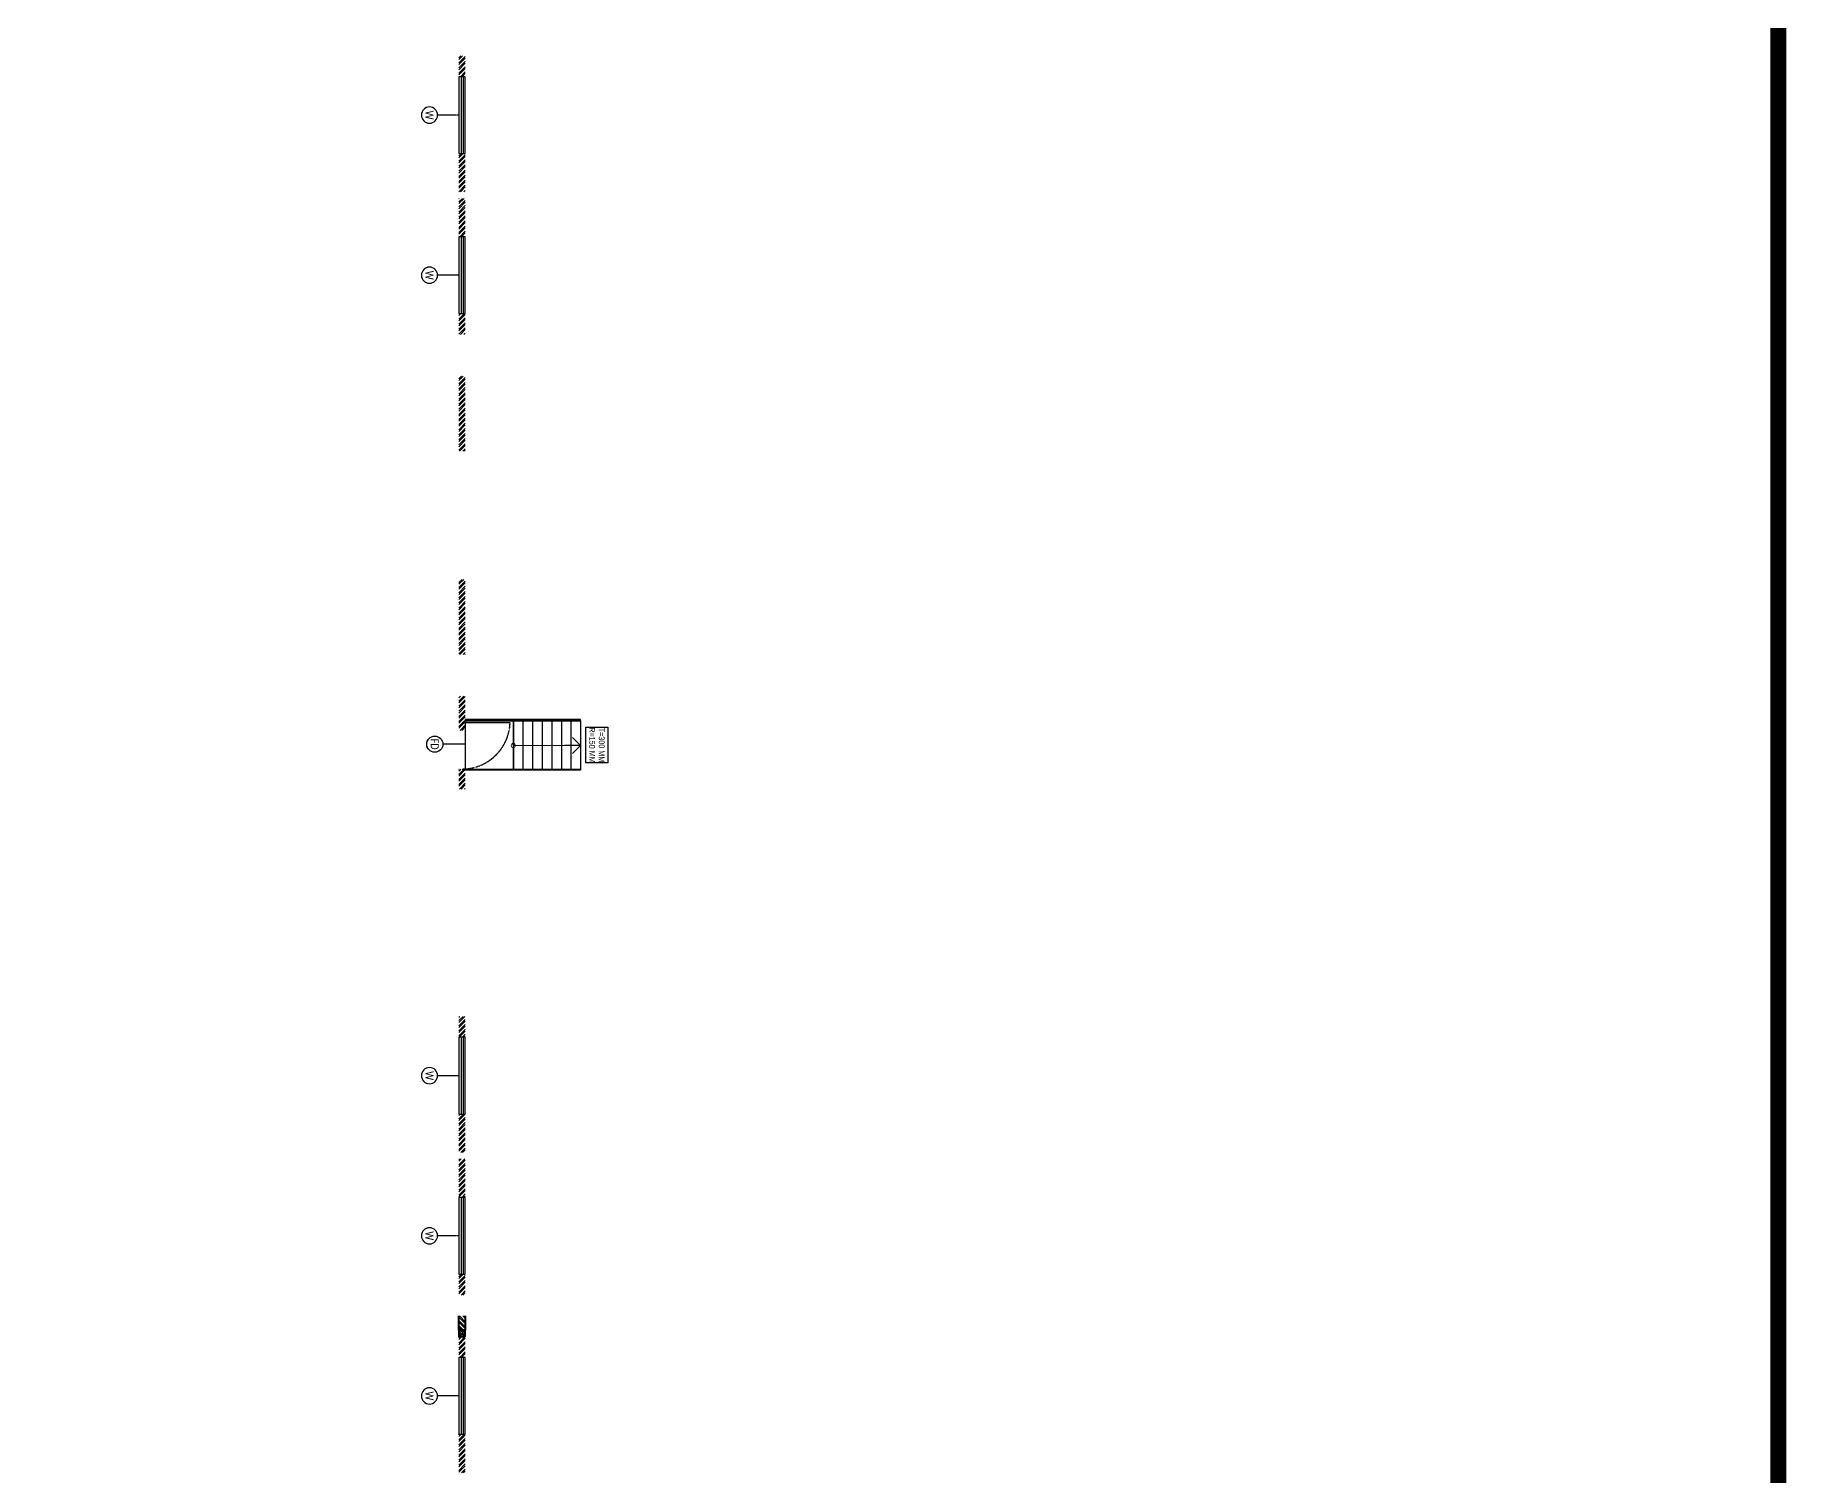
# Model space of a CAD drawing. Header units: feet. Extents: x -99009 to 3252343, y -11094690 to 9035152.
# Drawn here: x 1646368 to 1701088, y -1120466 to -1075466 of the extents above; entities that cross this region are included whole.
import ezdxf

# ---------------------------------------------------------------- set-up
doc = ezdxf.new("R2010")
doc.units = ezdxf.units.FT
doc.linetypes.add('HIDDEN', pattern=[0.375, 0.25, -0.125])
doc.linetypes.add('HIDDEN2', pattern=[0.1875, 0.125, -0.0625])
for name, color, linetype in [('DOOR', 5, 'Continuous'), ('HATCH', 252, 'Continuous'), ('TEXT DETAILS', 190, 'Continuous'), ('WINDOW', 5, 'Continuous')]:
    doc.layers.add(name, color=color, linetype=linetype)
for name, color, linetype, lineweight in [('ELEVATION', 2, 'Continuous', 25), ('ELEVATION 1', 254, 'Continuous', 15), ('NAMEPLATE-LINE', 1, 'Continuous', 0), ('PLOT', 1, 'Continuous', 15), ('RCC', 3, 'Continuous', 40), ('ROAD', 134, 'Continuous', 0), ('WALL', 10, 'Continuous', 40)]:
    doc.layers.add(name, color=color, linetype=linetype, lineweight=lineweight)
doc.layers.add('HATCH WALL', color=7, linetype='Continuous', true_color=0x7d7d7d)
doc.styles.add('ARIAL NARROW', font='ARIALN.TTF')
doc.styles.add('CALIBRI', font='calibri.ttf', dxfattribs={"width": 0.8})
doc.dimstyles.new('MERAKI 100', dxfattribs={"dimtxt": 1250, "dimasz": 500, "dimexe": 150, "dimexo": 0, "dimgap": 0, "dimtad": 0, "dimdec": 0, "dimzin": 0, "dimdsep": 46, "dimtxsty": 'CALIBRI', "dimblk": 'OPEN90', "dimcen": 0, "dimclrd": 8, "dimclre": 8, "dimclrt": 256, "dimadec": 0, "dimazin": 0, "dimtfac": 1, "dimtdec": 0, "dimtix": 1, "dimtofl": 0, "dimtmove": 0, "dimatfit": 0, "dimldrblk": 'OPEN90', "dimfxl": 1, "dimtolj": 1, "dimtzin": 0, "dimlwd": -1, "dimlwe": -1, "dimarcsym": 1})
pattern_1 = [(45, (2027565.61, -1110943.71), (-79.549513, 79.549513), []), (45, (2027618.64, -1110943.71), (-79.549513, 79.549513), [])]
pattern_2 = [(45, (1408391.18, -1049448.1), (-79.549513, 79.549513), []), (45, (1408444.21, -1049448.1), (-79.549513, 79.549513), [])]
pattern_3 = [(45, (2027565.61, -1110943.71), (-79.549513, 79.549513), []), (45, (2027618.64, -1110943.71), (-79.549513, 79.549513), [])]
pattern_4 = [(45, (2027565.61, -1110943.71), (-79.549513, 79.549513), []), (45, (2027618.64, -1110943.71), (-79.549513, 79.549513), [])]
pattern_5 = [(45, (2027564.97, -1110943.71), (-79.549513, 79.549513), []), (45, (2027618, -1110943.71), (-79.549513, 79.549513), [])]
pattern_6 = [(45, (1408390.54, -1049448.1), (-79.549513, 79.549513), []), (45, (1408443.57, -1049448.1), (-79.549513, 79.549513), [])]
pattern_7 = [(45, (2027564.97, -1110943.71), (-79.549513, 79.549513), []), (45, (2027618, -1110943.71), (-79.549513, 79.549513), [])]
pattern_8 = [(45, (2027564.97, -1110943.71), (-79.549513, 79.549513), []), (45, (2027618, -1110943.71), (-79.549513, 79.549513), [])]

# ---------------------------------------------------------------- blocks, each defined once
blk = doc.blocks.new('W-3')
for p, q in [((1200, 33), (-1200, 33)), ((1200, -33), (-1200, -33))]:
    blk.add_line(p, q)
blk.add_lwpolyline([(-1200, 100), (1200, 100), (1200, -100), (-1200, -100)], close=True)
blk = doc.blocks.new('WS')
at = {"layer": 'TEXT DETAILS', "linetype": 'HIDDEN', "ltscale": 0.5}
blk.add_lwpolyline([(0, 0), (666, 0)], dxfattribs=at)
at = {"layer": 'TEXT DETAILS'}
blk.add_circle((919, 0), 253, dxfattribs=at)
at = {"layer": 'TEXT DETAILS', "insert": (919, 0), "char_height": 250, "width": 261.9, "attachment_point": 5, "rotation": 90, "style": 'CALIBRI'}
blk.add_mtext('W', dxfattribs=at)
blk = doc.blocks.new('_Open90')
at = {"color": 0, "linetype": 'ByBlock', "lineweight": -2}
for p, q in [((0, 0), (-1, 0)), ((-0.5, 0.5), (0, 0)), ((0, 0), (-0.5, -0.5))]:
    blk.add_line(p, q, dxfattribs=at)
blk = doc.blocks.new('FDWEST')
at = {"layer": 'TEXT DETAILS', "linetype": 'HIDDEN', "ltscale": 0.5}
blk.add_lwpolyline([(0, 200), (0, -500)], dxfattribs=at)
at = {"layer": 'TEXT DETAILS'}
blk.add_circle((0, -753), 253, dxfattribs=at)
at = {"layer": 'TEXT DETAILS', "insert": (0, -753), "char_height": 250, "width": 261.9, "attachment_point": 5, "style": 'CALIBRI'}
blk.add_mtext('FD', dxfattribs=at)
blk = doc.blocks.new('DOOR 123')
blk.add_lwpolyline([(-1381, 0), (-1381, 1500, -0.410737)], format="xyb")
at = {"linetype": 'HIDDEN2'}
blk.add_lwpolyline([(-1381, 1499, -0.404482), (69, 0)], format="xyb", dxfattribs=at)
blk = doc.blocks.new('TEXT')
at = {"layer": 'TEXT DETAILS'}
blk.add_lwpolyline([(281123, 137706), (282246, 137706), (282246, 137015), (281123, 137015)], close=True, dxfattribs=at)
at = {"layer": 'TEXT DETAILS', "insert": (281684, 137360), "char_height": 180, "width": 1127.29, "attachment_point": 5, "style": 'ARIAL NARROW'}
blk.add_mtext('T=300 MM\\PR=150 MM', dxfattribs=at)
blk = doc.blocks.new('RCC COLUMN')
at = {"layer": 'ROAD'}
h = blk.add_hatch(dxfattribs=at)
h.set_pattern_fill('AR-CONC', color=252, scale=10)
h.set_pattern_definition([(50, (-23146.816, 205572.735), (71.726018, -6.275213), [7.5, -82.5]), (355, (-23146.82, 205572.735), (-13.875133, 75.219213), [6, -66]), (100.451444, (-23140.84, 205572.21), (57.850885, 68.944), [6.37402, -70.11421]), (46.1842, (-23146.82, 205592.735), (106.724133, -16.551928), [11.25, -123.75]), (96.635635, (-23137.92, 205591.36), (93.466195, 97.41186), [9.561034, -105.171376]), (351.184164, (-23146.82, 205592.73), (93.466195, 97.41186), [9, -99]), (21, (-23136.816, 205587.735), (59.690705, -40.261889), [7.5, -82.5]), (326, (-23136.82, 205587.735), (24.331533, 72.515005), [6, -66]), (71.451445, (-23131.84, 205584.38), (84.022238, 32.253115), [6.37402, -70.11421]), (37.5, (-23146.816, 205572.735), (1.2159855, 33.2893854), [0, -65.2, 0, -67, 0, -66.25]), (7.5, (-23146.816, 205572.735), (26.306954, 39.441171), [0, -38.2, 0, -63.7, 0, -25.25]), (327.5, (-23169.116, 205572.735), (53.3822436, -2.2554872), [0, -25, 0, -78, 0, -103.5]), (317.5, (-23179.116, 205572.735), (58.318617, 10.010498), [0, -32.5, 0, -51.8, 0, -73.5])])
h.paths.add_polyline_path([(-100, -115), (100, -115), (100, 85), (-100, 85)])
at = {"layer": 'RCC'}
blk.add_lwpolyline([(-100, -115), (100, -115), (100, 85), (-100, 85)], close=True, dxfattribs=at)
blk = doc.blocks.new('BRICK HALF')
at = {"layer": 'NAMEPLATE-LINE'}
h = blk.add_hatch(dxfattribs=at)
h.set_pattern_fill('ANSI32', color=252, scale=300)
h.set_pattern_definition([(45, (612044.52, -48177.99), (-79.549513, 79.549513), []), (45, (612097.55, -48177.99), (-79.549513, 79.549513), [])])
h.paths.add_polyline_path([(0, 0), (450, 0), (450, -200), (0, -200)])
at = {"layer": 'WALL'}
blk.add_lwpolyline([(0, 0), (450, 0), (450, -200), (0, -200)], dxfattribs=at)
at = {"rotation": 180}
blk.add_blockref('RCC COLUMN', (550, -115), dxfattribs=at)
blk = doc.blocks.new('SD')
at = {"layer": 'ELEVATION'}
for points in [[(338430, 41255), (338394, 41255), (338394, 44855), (338430, 44855)], [(339930, 43355), (339980, 43355), (339980, 44855), (339930, 44855)], [(339930, 41255), (339980, 41255), (339980, 43355), (339930, 43355)]]:
    blk.add_lwpolyline(points, close=True, dxfattribs=at)
for points in [[(339930, 44855), (338430, 44855)], [(339980, 44855), (339980, 41255)], [(339930, 43355), (338394, 43355)], [(339930, 43055), (338430, 43055)], [(339930, 42755), (338430, 42755)], [(339930, 42455), (338430, 42455)], [(339930, 42155), (338430, 42155)], [(339930, 41855), (338430, 41855)], [(339930, 41555), (338430, 41555)], [(339930, 41255), (338430, 41255)]]:
    blk.add_lwpolyline(points, dxfattribs=at)
at = {"layer": 'ELEVATION 1'}
blk.add_circle((339162, 43355), 67.1, dxfattribs=at)
at = {"rotation": 180}
blk.add_blockref('FDWEST', (339205, 45055), dxfattribs=at)
at = {"layer": 'DOOR', "rotation": 180}
blk.add_blockref('DOOR 123', (338499, 44955), dxfattribs=at)
at = {"layer": 'ELEVATION 1'}
blk.add_leader([(339162, 41255), (339162, 43355)], dimstyle='MERAKI 100', override={"dimtxt": 50, "dimasz": 500, "dimgap": 0, "dimtad": 0}, dxfattribs=at)

msp = doc.modelspace()

# ---------------------------------------------------------------- hatches: boundary and pattern name
at = {"layer": 'HATCH WALL'}
h = msp.add_hatch(dxfattribs=at)
h.set_pattern_fill('ANSI32', color=252, scale=300)
h.set_pattern_definition(pattern_6)
h.paths.add_polyline_path([(1659607.59483, -1076115.92868), (1659807.31683, -1076115.92868), (1659807.31683, -1076766.09856), (1659607.59483, -1076766.09856)])
h = msp.add_hatch(dxfattribs=at)
h.set_pattern_fill('ANSI32', color=252, scale=300)
h.set_pattern_definition(pattern_2)
h.paths.add_polyline_path([(1659608.23325, -1076115.92868), (1659807.95525, -1076115.92868), (1659807.95525, -1076766.09856), (1659608.23325, -1076766.09856)])
h = msp.add_hatch(dxfattribs=at)
h.set_pattern_fill('ANSI32', color=252, scale=300)
h.set_pattern_definition(pattern_7)
h.paths.add_polyline_path([(1659807.54077, -1079166.09856), (1659807.54077, -1080366.09856), (1659607.54077, -1080366.09856), (1659607.54077, -1079166.09856)])
h.paths.add_polyline_path([(1659807.54077, -1081766.09856), (1659807.54077, -1080566.09856), (1659607.54077, -1080566.09856), (1659607.54077, -1081766.09856)])
h = msp.add_hatch(dxfattribs=at)
h.set_pattern_fill('ANSI32', color=252, scale=300)
h.set_pattern_definition(pattern_3)
h.paths.add_polyline_path([(1659808.17919, -1079166.09856), (1659808.17919, -1080366.09856), (1659608.17919, -1080366.09856), (1659608.17919, -1079166.09856)])
h.paths.add_polyline_path([(1659808.17919, -1081766.09856), (1659808.17919, -1080566.09856), (1659608.17919, -1080566.09856), (1659608.17919, -1081766.09856)])
h = msp.add_hatch(dxfattribs=at)
h.set_pattern_fill('ANSI32', color=252, scale=300)
h.set_pattern_definition(pattern_7)
h.paths.add_polyline_path([(1659607.45583, -1084816.07809), (1659807.54077, -1084816.07809), (1659807.54077, -1084166.07809), (1659607.45583, -1084166.07809)])
h = msp.add_hatch(dxfattribs=at)
h.set_pattern_fill('ANSI32', color=252, scale=300)
h.set_pattern_definition(pattern_3)
h.paths.add_polyline_path([(1659608.09425, -1084816.07809), (1659808.17919, -1084816.07809), (1659808.17919, -1084166.07809), (1659608.09425, -1084166.07809)])
h = msp.add_hatch(dxfattribs=at)
h.set_pattern_fill('ANSI32', color=252, scale=300)
h.set_pattern_definition(pattern_6)
h.paths.add_polyline_path([(1659807.54077, -1094816.09856), (1659807.54077, -1092466.09856), (1659607.54077, -1092466.09856), (1659607.54077, -1094816.09856)])
h.paths.add_polyline_path([(1659807.54077, -1086115.90821), (1659807.54077, -1088466.09856), (1659607.54077, -1088466.09856), (1659607.54077, -1086115.90821)])
h = msp.add_hatch(dxfattribs=at)
h.set_pattern_fill('ANSI32', color=252, scale=300)
h.set_pattern_definition(pattern_2)
h.paths.add_polyline_path([(1659808.17919, -1094816.09856), (1659808.17919, -1092466.09856), (1659608.17919, -1092466.09856), (1659608.17919, -1094816.09856)])
h.paths.add_polyline_path([(1659808.17919, -1086115.90821), (1659808.17919, -1088466.09856), (1659608.17919, -1088466.09856), (1659608.17919, -1086115.90821)])
h = msp.add_hatch(dxfattribs=at)
h.set_pattern_fill('ANSI32', color=252, scale=300)
h.set_pattern_definition(pattern_7)
h.paths.add_polyline_path([(1659807.45583, -1097188.09856), (1659607.45583, -1097188.09856), (1659607.45583, -1096115.92868), (1659807.45583, -1096115.92868)])
h = msp.add_hatch(dxfattribs=at)
h.set_pattern_fill('ANSI32', color=252, scale=300)
h.set_pattern_definition(pattern_3)
h.paths.add_polyline_path([(1659808.09425, -1097188.09856), (1659608.09425, -1097188.09856), (1659608.09425, -1096115.92868), (1659808.09425, -1096115.92868)])
h = msp.add_hatch(dxfattribs=at)
h.set_pattern_fill('ANSI32', color=252, scale=300)
h.set_pattern_definition([(45, (2027564.97, -1113071.71), (-79.549513, 79.549513), []), (45, (2027618, -1113071.71), (-79.549513, 79.549513), [])])
h.paths.add_polyline_path([(1659807.45583, -1099016.09856), (1659607.45583, -1099016.09856), (1659607.5245, -1098388.33855), (1659807.5245, -1098388.33855)])
h = msp.add_hatch(dxfattribs=at)
h.set_pattern_fill('ANSI32', color=252, scale=300)
h.set_pattern_definition([(45, (2027565.61, -1113071.71), (-79.549513, 79.549513), []), (45, (2027618.64, -1113071.71), (-79.549513, 79.549513), [])])
h.paths.add_polyline_path([(1659808.09425, -1099016.09856), (1659608.09425, -1099016.09856), (1659608.16293, -1098388.33855), (1659808.16293, -1098388.33855)])
h = msp.add_hatch(dxfattribs=at)
h.set_pattern_fill('ANSI32', color=252, scale=300)
h.set_pattern_definition(pattern_6)
h.paths.add_polyline_path([(1659607.45583, -1106115.90821), (1659807.45583, -1106115.90821), (1659807.45583, -1106766.09856), (1659607.45583, -1106766.09856)])
h = msp.add_hatch(dxfattribs=at)
h.set_pattern_fill('ANSI32', color=252, scale=300)
h.set_pattern_definition(pattern_2)
h.paths.add_polyline_path([(1659608.09425, -1106115.90821), (1659808.09425, -1106115.90821), (1659808.09425, -1106766.09856), (1659608.09425, -1106766.09856)])
h = msp.add_hatch(dxfattribs=at)
h.set_pattern_fill('ANSI32', color=252, scale=300)
h.set_pattern_definition(pattern_5)
h.paths.add_polyline_path([(1659807.54077, -1109166.09856), (1659807.54077, -1110366.09856), (1659607.54077, -1110366.09856), (1659607.54077, -1109166.09856)])
h = msp.add_hatch(dxfattribs=at)
h.set_pattern_fill('ANSI32', color=252, scale=300)
h.set_pattern_definition(pattern_1)
h.paths.add_polyline_path([(1659808.17919, -1109166.09856), (1659808.17919, -1110366.09856), (1659608.17919, -1110366.09856), (1659608.17919, -1109166.09856)])
h = msp.add_hatch(dxfattribs=at)
h.set_pattern_fill('ANSI32', color=252, scale=300)
h.set_pattern_definition(pattern_5)
h.paths.add_polyline_path([(1659807.45583, -1111766.09856), (1659807.54077, -1110566.09856), (1659607.54077, -1110566.09856), (1659607.45583, -1111766.09856)])
h = msp.add_hatch(dxfattribs=at)
h.set_pattern_fill('ANSI32', color=252, scale=300)
h.set_pattern_definition(pattern_1)
h.paths.add_polyline_path([(1659808.09425, -1111766.09856), (1659808.17919, -1110566.09856), (1659608.17919, -1110566.09856), (1659608.09425, -1111766.09856)])
h = msp.add_hatch(dxfattribs=at)
h.set_pattern_fill('ANSI32', color=252, scale=300)
h.set_pattern_definition(pattern_8)
h.paths.add_polyline_path([(1659807.54077, -1114816.09856), (1659807.45583, -1114166.09856), (1659607.45583, -1114166.09856), (1659607.54077, -1114816.09856)])
h = msp.add_hatch(dxfattribs=at)
h.set_pattern_fill('ANSI32', color=252, scale=300)
h.set_pattern_definition(pattern_4)
h.paths.add_polyline_path([(1659808.17919, -1114816.09856), (1659808.09425, -1114166.09856), (1659608.09425, -1114166.09856), (1659608.17919, -1114816.09856)])
h = msp.add_hatch(dxfattribs=at)
h.set_pattern_fill('ANSI32', color=252, scale=300)
h.set_pattern_definition(pattern_8)
h.paths.add_polyline_path([(1659807.45583, -1116766.2889), (1659607.45583, -1116766.2889), (1659607.45583, -1116116.11903), (1659807.45583, -1116116.11903)])
h = msp.add_hatch(dxfattribs=at)
h.set_pattern_fill('ANSI32', color=252, scale=300)
h.set_pattern_definition(pattern_4)
h.paths.add_polyline_path([(1659808.09425, -1116766.2889), (1659608.09425, -1116766.2889), (1659608.09425, -1116116.11903), (1659808.09425, -1116116.11903)])
h = msp.add_hatch(dxfattribs=at)
h.set_pattern_fill('ANSI32', color=252, scale=300)
h.set_pattern_definition(pattern_1)
h.paths.add_polyline_path([(1659808.09425, -1119166.2889), (1659808.09425, -1120366.2889), (1659608.09425, -1120366.2889), (1659608.09425, -1119166.2889)])

# ---------------------------------------------------------------- linework, layer by layer
at = {"layer": 'PLOT', "const_width": 500}
msp.add_lwpolyline([(1376492.03095, -1029867.9506), (1700808.29656, -1029752.49889), (1700838.29337, -1214583.12954), (1376492.03095, -1214844.29738), (1376492.03095, -1029867.9506)], dxfattribs=at)
at = {"layer": 'WINDOW'}
for p, q in [((1659674.95583, -1116766.2889), (1659674.95583, -1118485.75783)), ((1659739.95583, -1116766.2889), (1659739.95583, -1118485.75783))]:
    msp.add_line(p, q, dxfattribs=at)
msp.add_lwpolyline([(1659807.45583, -1118485.75783), (1659807.45583, -1116766.2889), (1659607.45583, -1116766.2889), (1659607.45583, -1118485.75783)], dxfattribs=at)

# ---------------------------------------------------------------- block references
at = {"xscale": -1}
for p in [(1659607.45583, -1077966.09856), (1659608.09425, -1077966.09856), (1659607.54077, -1082966.09856), (1659608.17919, -1082966.09856), (1659607.54077, -1107966.09856), (1659608.17919, -1107966.09856), (1659607.45583, -1112966.09856), (1659607.45583, -1112966.09856), (1659608.09425, -1112966.09856), (1659607.54077, -1117966.2889), (1659608.17919, -1117966.2889)]:
    msp.add_blockref('WS', p, dxfattribs=at)
at = {"rotation": 270}
for p in [(1526556.64041, -815953.8601), (1526557.27883, -815953.8601)]:
    msp.add_blockref('TEXT', p, dxfattribs=at)
at = {"layer": 'HATCH', "rotation": 89.99999999999999}
for p in [(1704662.08103, -1436817.95827), (1704662.71945, -1436817.95827)]:
    msp.add_blockref('SD', p, dxfattribs=at)
at = {"layer": 'HATCH WALL', "color": 252, "rotation": 270}
for p in [(1659807.45583, -1115466.09856), (1659808.09425, -1115466.09856)]:
    msp.add_blockref('BRICK HALF', p, dxfattribs=at)
at = {"layer": 'WINDOW', "xscale": -1, "rotation": 270}
for p in [(1659707.45583, -1077966.09856), (1659708.09425, -1077966.09856), (1659707.54077, -1082966.09856), (1659708.17919, -1082966.09856), (1659707.54077, -1107966.09856), (1659708.17919, -1107966.09856), (1659707.45583, -1112966.09856), (1659708.09425, -1112966.09856), (1659708.09425, -1117966.2889)]:
    msp.add_blockref('W-3', p, dxfattribs=at)

doc.saveas('drawing.dxf')
